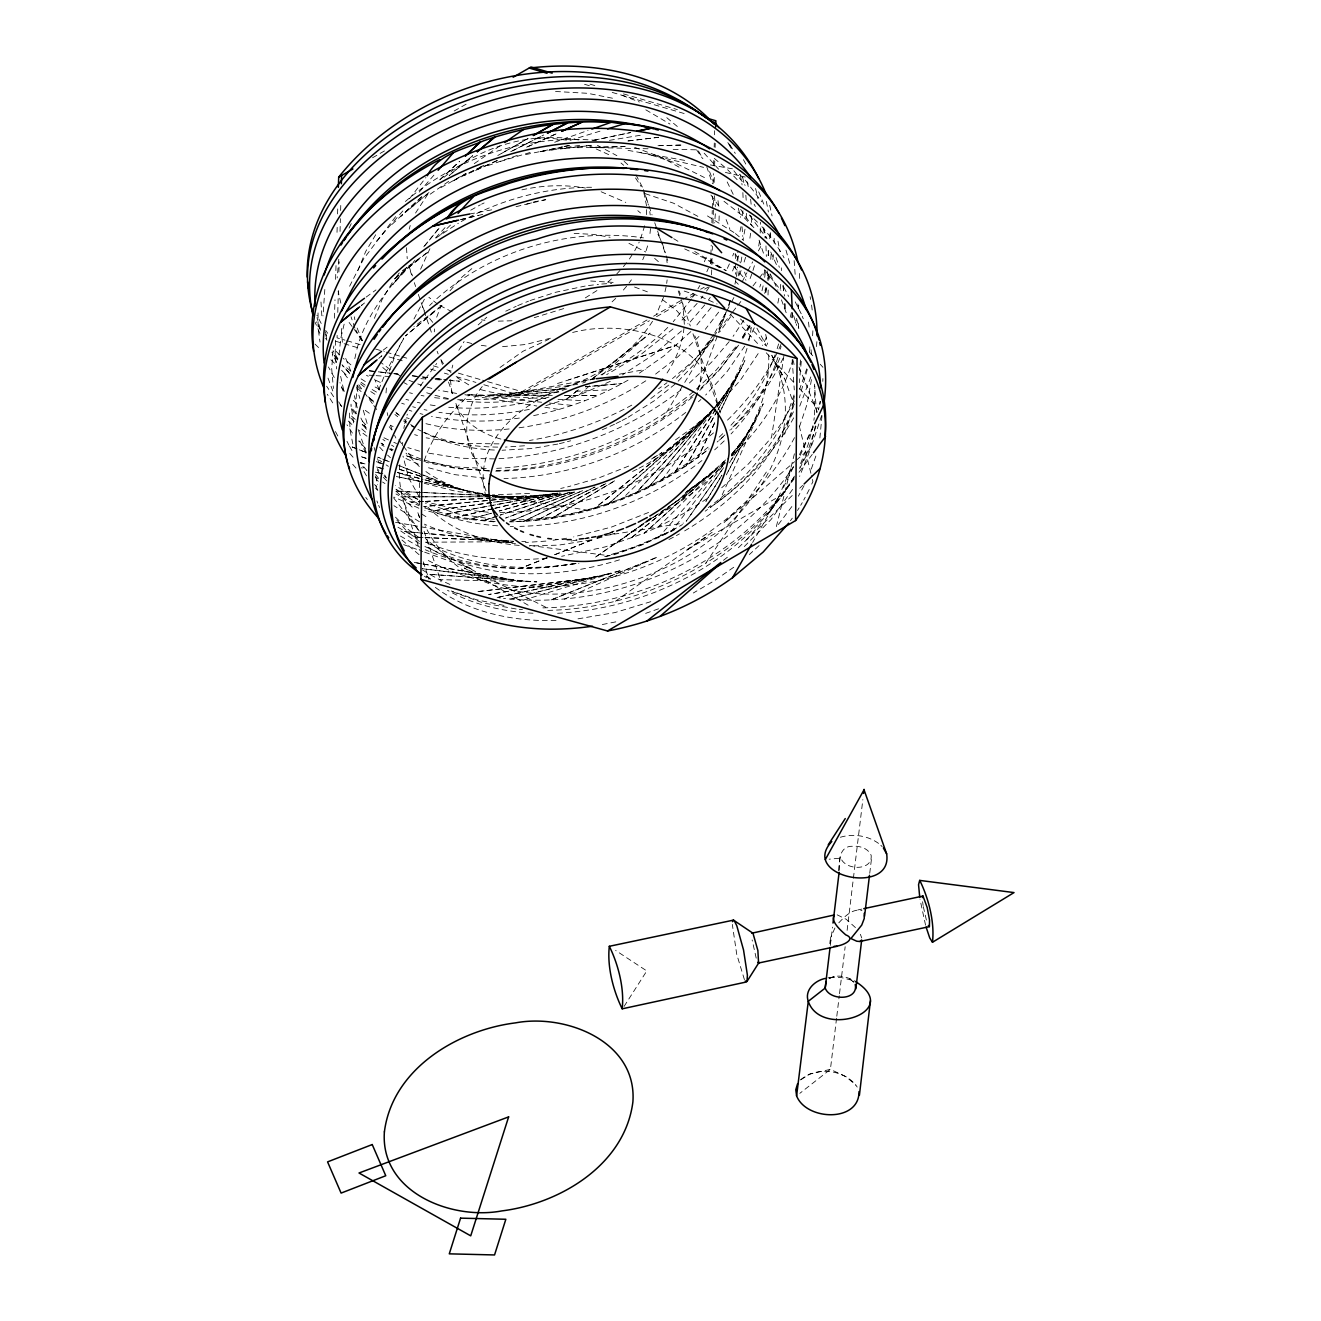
<?xml version="1.0" encoding="UTF-8"?>
<svg xmlns="http://www.w3.org/2000/svg" width="1321" height="1321" viewBox="0 0 1321 1321"><rect width="100%" height="100%" fill="white"/><g stroke="black" fill="none" stroke-linecap="round" stroke-linejoin="round"><path stroke-width="0.75" stroke-dasharray="5 3.75" d="M406.488 247.704L407.231 258.685M646.448 214.629L646.464 205.382L643.178 189.398M402.393 445.507L402.41 442.419M774.172 243.378L774.172 237.797M784.426 303.483L784.311 308.817M450.411 379.821L452.426 396.68M719.169 215.917L718.905 224.57M735.698 263.837L735.351 274.223M341.346 328.533L342.535 344.484M822.009 415.57L819.697 439.81M751.699 217.387L751.401 225.313M769.912 233.767L769.582 242.106M801.286 361.343L799.37 382.644M349.371 413.027L350.098 430.382L353.467 447.109M337.136 335.319L337.07 337.862L344.93 340.141M337.78 312.4L338.391 290.603M338.903 272.109L339.2 261.74M340.042 231.423L340.389 218.675M340.62 210.452L340.851 202.245M711.573 274.9L711.804 266.677M711.87 264.629L712.052 257.678M712.267 250.23L712.382 246.135M713.01 223.53L713.472 207.083M713.522 205.036L713.753 196.812M714.149 182.43L714.38 174.174M714.611 165.984L714.843 157.777M715.123 147.49L715.239 143.378M816.494 412.614L814.463 384.163M334.428 318.196L334.989 299.801M335.6 279.358L336.029 265.042M337.02 232.347L337.268 224.157M337.565 213.936L337.763 207.81M710.648 263.589L711.21 245.194M711.887 222.704L712.25 210.435M712.316 208.404L712.696 196.135M713.059 183.867L713.373 173.645M713.621 165.472L713.802 159.329M714.166 147.06L714.298 142.982M714.545 134.808L714.661 130.713M768.013 294.996L768.31 286.822M715.338 213.771L714.694 222.952M798.578 323.117L798.297 328.665M339.035 354.953L340.818 338.011L344.352 323.298M684.328 324.306L682.99 303.913M746.448 213.375L745.952 221.268M809.839 346.878L809.542 352.492M737.861 261.409L737.845 252.063M812.877 330.762L812.547 336.574M834.922 928.003L830.546 937.778L831.289 944.482M822.785 381.389L822.917 378.566M318.031 312.895L318.064 327.691L320.012 342.073M760.202 233.008L760.45 222.258M386.029 392.948L386.508 386.723M771.084 254.375L770.721 259.89M434.312 331.835L434.493 328.929M816.89 341.627L816.428 347.473M800.543 359.923L799.453 370.656M742.914 210.815L742.171 218.741M335.534 340.29L335.154 354.771L336.64 368.906M650.51 228.533L649.783 235.468M768.442 274.306L767.93 279.623M819.895 404.243L820.143 401.501M399.834 464.645C396.399 494.566 411.855 522.208 419.467 550.197M780.761 284.362L780.15 289.893M419.434 482.594L419.484 504.061M811.457 379.589L806.982 404.54L799.469 426.716M814.578 414.976L814.826 386.079M773.495 254.606L772.405 263.11M829.803 943.673L830.232 940.007M838.554 870.737L840.503 854.456M830.315 945.423L832.511 927.144M839.347 870.291C838.785 860.929 839.347 845.985 852.392 846.249C859.476 845.671 868.178 848.198 871.15 855.281C872.884 871.067 845.44 870.622 840.817 858.105L829.192 859.195M836.556 1018.243L830.414 1069.35L799.816 1093.342M836.804 1016.212L839.264 995.77M839.512 993.722L845.159 946.711M847.124 930.364L862.861 799.552M869.746 873.264L871.464 858.931M736.441 276.535L737.597 267.057M666.692 283.371L667.122 279.887M684.03 327.773C682.197 345.161 675.031 361.657 665.074 375.891M759.459 241.132L758.237 249.306M765.354 272.407L764.611 277.79M750.642 233.256L749.42 241.231M768.789 250.478L767.98 256.076M792.336 312.813L791.51 318.477M798.363 308.239L798.759 305.3M794.35 396.118L791.13 414.249L784.624 434.361M333.041 351.039L331.703 368.79L333.42 388.44M813.885 420.309L814.264 417.634M751.368 327.377L748.842 341.396M815.371 425.874L810.136 449.916L799.618 476.435M721.695 487.763L748.66 463.737L771.53 437.466L784.179 354.011M741.064 261.971L741.973 256.026M338.803 259.213L337.185 277.938M744.994 229.194L742.996 239.828M324.817 289.464L323.018 315.901M357.743 385.055L355.943 399.619L355.993 413.952M333.437 348.496L333.899 345.937M766.791 287.648L765.767 293.014M768.905 273.744L767.815 279.325M740.982 226.684L739.331 234.676M778.845 298.232L777.706 303.813M734.955 284.147L736.061 278.434M807.313 369.434L799.354 397.77M819.73 404.226L820.291 401.369M403.83 428.4L404.457 425.246M812.976 425.643L808.188 444.384L799.783 465.653M794.4 453.797L775.79 528.862M666.114 286.855L664.513 293.823M354.804 358.685L356.488 351.089M763.125 285.864L761.87 291.247M738.158 275.907L740.454 265.95M795.523 322.985L796.2 320.029M791.428 312.4L789.991 318.245M770.209 274.487L768.789 280.184M818.409 409.956L819.103 407.083M404.771 423.678L407.314 414.216M821.579 415.653L812.151 444.153L799.321 469.252M698.297 389.695C703.185 371.994 702.425 352.542 694.747 335.732M780.364 349.124L781.058 346.432M452.03 368.064L452.789 365.108M815.965 426.303L808.749 448.331L799.832 467.353M409.229 229.194L410.204 225.495M644.698 225.775L640.619 238.523M765.024 270.161L763.472 275.792M764.975 290.471L765.767 287.681M792.914 359.461C782.61 396.217 760.318 428.698 733.089 455.051M647.62 245.888L645.457 252.823M389.464 371.019L396.317 352.113L403.747 338.093M778.614 343.906L776.963 349.305M806.735 368.823L799.585 389.315M810.83 376.931L799.667 406.29M754.44 265.703L752.755 271.152M745.622 257.265L743.954 262.598M815.85 456.075L810.153 472.291M356.918 349.206C364.91 317.783 385.55 291.809 406.455 267.882M420.59 269.236L429.919 248.711M436.69 317.172L441.197 305.333M728.845 305.762L730.48 300.494M747.025 348.43C741.031 368.889 730.496 387.846 717.402 404.606M794.004 394.962C780.315 438.886 749.717 475.824 713.654 503.582M794.185 404.094C776.154 459.725 732.098 503.417 682.396 532.214M663.489 297.308L656.339 314.53M766.263 288.721L764.331 294.401M778.003 357.182C768.657 386.013 751.699 411.937 731.041 433.932M357.908 270.442L365.653 251.568L375.758 234.626M374.371 318.361L382.116 299.487L393.262 281.01M424.305 460.55C432.859 434.807 449.8 412.565 469.748 394.5M738.522 255.779L736.623 261.096M728.68 305.068L731.322 297.473M790.652 468.839L778.763 496.663L752.623 542.469M710.434 263.077L712.3 257.826M751.847 273.893L748.809 282.05M378.681 389.827L385.468 373.05L403.566 338.704M759.757 287.037L760.764 284.23M697.405 390.223L727.26 308.949M813.158 427.145L800.212 455.398M775.113 354.722C765.387 381.653 749.172 405.91 729.621 426.7M732.709 255.944L733.7 253.302M741.098 270.59L738.934 275.891M642.733 259.725L644.169 256.291M704.341 261.806L706.636 256.291M734.542 266.38L732.263 271.647M349.603 286.244L363.688 258.784L397.307 214.415M779.803 358.222C768.244 385.27 750.625 409.444 729.836 430.134M811.738 484.13L812.91 481.455L811.441 475.51M780.959 344.451L778.366 350.23M706.834 271.763L708.37 268.295M724.899 316.231L717.402 331.736M726.319 474.883L763.224 403.797L719.598 500.659L705.216 511.161M729.423 263.886L726.979 269.137M766.477 337.202L762.531 345.442M754.291 327.773L747.703 340.917M783.072 358.222C770.523 385.022 752.276 408.899 731.091 429.457M793.409 411.805C776.765 447.026 750.245 476.931 719.598 500.659M714.644 422.951L697.851 457.611C643.657 497.505 577.029 520.887 509.625 521.878L582.842 490.553L509.625 521.878M719.962 412.02L744.879 360.6L720.028 411.855M714.711 422.836L697.851 457.611L709.08 448.859M349.058 228.087L351.584 222.935M783.403 487.482L794.119 465.586M799.469 454.655L813.736 425.461M809.261 489.48L803.746 500.048M777.012 353.087C764.562 378.466 747.075 401.155 726.814 420.772M714.727 333.074L724.701 314.514M794.301 400.907L783.089 420.854L771.53 437.466M794.499 437.664C728.102 561.887 552.607 628.416 425.643 559.097M748.875 326.072L741.725 339.183M804.06 485.666L798.346 496.184M415.537 213.061L428.318 193.493M634.724 250.775L639.215 242.123M720.044 323.86L725.807 312.912M726.765 311.096L730.596 303.797M731.553 301.964L734.443 296.498M742.105 281.918L746.91 272.786M747.868 270.97L752.673 261.855M758.419 250.907L762.267 243.609M413.985 318.972L424.388 299.24M728.284 471.135L758.964 413.258M750.097 326.37L742.154 339.844M458.8 350.28L464.084 341.545M794.433 476.121C746.348 559.873 650.114 609.146 555.233 613.406M793.706 417.832C773.66 453.846 744.02 483.882 710.368 507.38M717.22 410.881L686.111 465.9L717.072 411.194M718.228 409.114L740.305 370.078L718.079 409.427M697.95 288.903L699.899 285.501M758.155 353.599L740.503 380.068L716.065 407.314M778.763 496.663L767.633 514.579L794.169 478.78M749.882 325.263L741.312 338.936M800.708 505.283L802.26 502.674M744.73 346.119L727.26 371.383L705.678 395.012M792.567 489.447L771.117 519.45L743.921 546.944M496.151 470.639C555.381 469.137 613.803 449.966 663.324 417.601L683.667 384.147M684.74 382.38L711.524 338.358M743.723 320.276L733.105 336.36M721.927 475.131L705.876 501.369L721.827 475.362M729.423 462.878L754.06 422.637L731.421 459.708M714.479 336.838L696.993 361.459L677.392 381.984M766.345 472.059L705.926 563.06C657.726 592.601 601.666 609.889 545.012 610.418M793.657 478.004C771.976 513.027 740.8 541.494 705.926 563.06M420.21 386.013L436.69 363.473M652.541 321.267C616.841 376.98 542.188 408.701 478.004 388.787M797.471 510.484L799.122 507.891M624.09 1006.404L646.795 970.935L615.636 950.46M793.64 466.445C731.735 559.576 613.935 610.748 503.532 598.413M629.407 258.982L632.594 254.061M715.899 409.031L673.908 473.711L735.054 379.408L717.006 407.33M713.736 334.576L695.044 359.593L674.701 379.936M692.633 297.275L694.829 293.939M730.612 316.726L719.615 332.099M736.87 346.928L719.962 369.418L699.783 390.471M794.169 477.442C738.092 559.394 638.423 606.851 540.107 607.908M791.857 506.554L776.765 526.65M709.113 287.334L706.52 291.099M738.654 345.144L720.639 368.278L699.255 389.877M723.594 467.7L686.21 521.25L723.809 467.271M731.768 455.976L748.479 431.868L732.032 455.481M482.248 386.525C462.416 410.369 459.642 450.164 485.501 470.887M691.527 298.942L673.231 321.713M718.657 312.136L705.298 329.342M708.485 299.933L710.285 297.423M790.47 520.705L792.286 518.162M629.077 283.041L631.405 279.821M715.553 406.356L729.159 388.605L661.293 481.009M798.99 472.274L812.266 454.391M711.127 307.562L695.242 326.898M735.648 346.977L716.114 370.21L695.985 389.48M702.921 296.053L701.038 298.513M449.966 290.851L461.97 277.129L473.661 267.007M731.784 454.061L742.27 440.917L732.115 453.879M409.477 198.744L425.907 177.559M623.429 266.677L627.013 262.053M704.787 304.887L688.324 324.091M729.175 341.627L711.788 361.954L689.133 383.255M702.211 350.973L712.349 337.978M713.621 336.343L731.388 313.605M732.66 311.987L736.458 307.099M737.729 305.481L741.543 300.61M752.97 285.98L758.039 279.491M759.311 277.856L764.38 271.366M396.564 276.502L398.892 273.53M613.885 554.837L641.329 545.21L671.151 531.57L725.378 462.598M731.339 455.728C754.555 427.542 770.572 391.61 768.624 354.54M626.616 286.211L621.382 292.42M407.066 267.156L392.915 284.362L415.124 260.187M423.793 246.812L439.233 228.038M697.141 303.384L680.051 322.192M424.668 245.723L438.985 228.318M714.826 407.083L648.33 487.779L714.248 407.925L635.021 494.004L714.265 407.776M716.131 405.497L722.653 397.588M761.144 523.248L746.497 539.843M838.802 922.818C844.68 916.559 852.656 908.204 861.969 910.466M713.538 339.58L693.112 361.013L672.472 378.582M711.491 411.756C691.263 435.253 666.048 454.209 638.571 468.443M376.584 241.116L404.325 209.23M419.203 192.106L435.583 173.233M658.073 537.977L728.086 458.37M731.405 454.407L735.467 449.767M616.659 274.074L620.721 269.633M724.932 463.209C705.232 485.088 681.19 502.872 655.084 516.395M435.732 237.747L446.894 225.577M440.636 234.676L451.402 224.19M698.958 336.459L677.937 356.769L654.225 375.164M690.866 331.571L664.265 355.663L636.788 374.949M740.222 506.901L723.875 522.786L794.631 461.69M699.635 423.116L607.66 504.655L707.858 414.877L621.448 499.619M682.28 496.333L716.923 468.096L644.384 533.106L658.221 526.93L726.203 459.444L644.384 533.106L605.2 546.894L561.623 556.306M429.573 305.58L432.396 302.79M667.782 327.41C648.396 346.812 625.609 362.697 601.038 374.817M722.785 433.701L718.013 438.275M724.238 440.884L714.661 449.867M615.718 298.397L609.642 304.127M738.389 547.72L792.418 495.309M799.717 488.225L802.64 485.401M681.487 330.977L653.779 354.507L622.439 374.867M759.096 545.59L749.37 554.539M478.152 324.916L486.789 317.205M800.476 1079.934C816.395 1065.948 845.308 1069.465 857.197 1087.067M724.866 434.956L717.138 442.023M421.845 196.631L400.824 216.264L428.945 192.552M439.876 179.805L459.394 161.575M611.491 278.913L605.992 283.685M713.621 409.659L692.633 427.641L672.571 441.957M392.139 224.289L422.076 196.367M440.025 179.623L459.477 161.476M673.016 328.929L641.841 353.747L606.653 374.619M698.462 401.716L700.906 399.503M800.988 1079.686L809.723 1074.056L830.414 1069.35L845.902 1076.665L855.892 1085.053M723.181 436.855L717.699 441.66M405.382 201.519C457.231 156.489 528.053 134.593 596.299 140.356M436.805 298.678C492.386 249.686 570.292 227.129 643.509 237.879M675.031 384.163L654.704 400.494L627.97 417.337M545.903 405.613L578.714 395.276L589.579 385.815M601.996 374.999L650.114 333.123L591.181 379.705M722.983 464.365L706.785 477.575L686.408 491.742M796.167 460.369L805.397 452.393M692.386 397.109C638.142 443.559 567.254 470.623 495.771 471.184M694.103 394.418L663.324 417.601M410.071 208.569L428.846 192.701M449.19 175.511L472.654 155.696L449.256 175.412M713.522 432.859C654.077 483.139 576.683 512.185 498.76 512.465M378.714 358.42L381.868 355.778L378.714 358.486M433.767 312.169L405.448 335.947L443.162 304.491L413.968 326.716M499.999 367.486L523.099 351.221L548.875 339.299M693.294 391.776C638.423 437.73 568.162 465.141 496.646 468.328M708.089 447.159C652.409 493.938 579.787 520.821 506.934 519.929M675.972 501.468L630.299 538.671L707.131 476.402L687.25 491.065M418.625 259.411L393.163 279.903L428.351 251.717L398.876 273.216M668.789 385.055L648.132 400.527M444.038 177.295C480.629 146.317 531.174 131.258 578.598 139.927M723.462 560.335L729.819 555.282M578.433 389.778L565.702 399.85L578.548 389.728M591.395 379.606L641.164 340.356M685.764 412.416C634.262 452.921 569.599 476.881 503.995 478.549M701.93 460.55C650.295 501.006 585.517 524.883 519.863 526.369M680.959 389.91C628.779 430.481 564.133 455.068 498.083 458.75M706.273 450.94C650.758 493.707 581.801 519.153 511.706 521.762M615.487 601.22L714.991 530.249M383.123 350.181L387.994 346.482M733.733 567.254L714.149 580.86L693.31 592.997M708.238 507.627L710.962 505.613M435.831 238.094L458.42 223.183M650.807 517.948L616.015 543.608L650.659 518.195M685.285 492.783L696.828 484.295M366.132 297.109L375.957 289.943M664.232 384.741L667.006 382.71M658.585 388.704L661.425 386.739M430.184 194.187L448.843 181.258M474.289 163.622L501.419 144.815M705.662 537.366L685.863 550.428L783.32 494.071M706.9 498.744L684.856 512.845L658.221 526.93M596.943 290.554L583.502 299.041M645.804 380.811C607.594 405.398 564.001 421.68 518.955 427.806M651.55 459.014L661.986 452.624L651.451 458.882M470.722 210.188L480.365 204.805M829.142 978.63C838.042 973.197 848.957 977.54 857.065 982.312M679.506 526.253L682.495 524.52M372.522 157.777L386.772 149.62M454.16 111.014L466.924 103.748M647.026 319.979L521.944 391.66L482.611 380.2M653.614 316.198L680.976 300.528M682.759 299.504L693.591 293.295M700.625 289.266L704.209 287.218M457.644 399.751L486.557 399.338L519.401 395.161L649.42 320.739M656.537 316.66L681.471 302.393M690.388 297.291L695.721 294.236M704.638 289.134L708.188 287.103M466.247 173.431L452.112 181.423L477.756 168.411M501.584 153.434L528.086 138.441L497.769 155.531M628.02 380.167C598.43 397.142 566.049 409.262 532.561 415.801M440.933 187.599L465.801 173.563M676.402 535.583L679.407 533.915M461.211 221.548C500.874 199.289 546.3 187.219 591.791 187.268M676.484 527.938L664.232 534.411M631.785 405.134C599.932 422.505 565.19 434.592 529.407 440.487M604.44 484.295L537.383 520.259L606.322 483.403M671.151 531.57L674.354 529.886M673.38 537.218L667.254 540.388M622.059 420.491L626.517 418.163M675.031 528.862L642.105 544.45L606.075 556.702M481.884 166.429L463.671 175.693L498.859 159.758M512.862 150.693L543.839 134.94M479.589 167.486L485.088 164.696M510.732 151.7L543.707 134.973M610.302 381.356L578.714 395.276M616.048 423.513L620.573 421.283M632.561 471.465L637.085 469.236M649.073 519.417L653.598 517.172M481.604 204.161L484.13 202.939M505.728 311.211L516.197 306.29M664.892 533.998L633.453 547.439L604.638 556.669M594.978 377.723L587.3 381.142M609.972 426.386L614.546 424.256M648.578 512.449L611.656 527.013L573.611 536.937M475.56 170.442L490.537 163.639M492.403 162.797L498.017 160.254M527.938 146.664L555.992 133.916M526.633 147.176L556.257 133.768M564.265 599.189L657.561 556.967L550.395 600.196L645.771 561.953M628.68 466.082L598.562 478.02L567.617 486.888M602.277 429.771L608.436 427.079M517.7 305.613L528.499 301.171M582.644 383.073L585.764 381.819M563.753 308.569L534.262 317.651M547.043 557.759L520.259 568.443L500.345 567.403L481.174 564.86L459.873 560.104L442.766 554.49L424.338 546.267M554.704 554.704L594.912 538.687M596.811 537.928L602.558 535.632M610.219 532.578L614.05 531.059M547.092 557.792L520.259 568.443L547.571 567.535L578.945 563.357M554.754 554.754L595.011 538.786M596.927 538.027L606.521 534.229M608.436 533.469L614.182 531.191M658.585 608.799L642.27 614.579M574.486 492.089L505.596 518.08L574.486 492.205M829.654 978.316L834.178 976.599L828.036 977.854M530.051 300.561L555.58 292.288L585.17 286.063M650.84 601.666L614.959 612.581L575.477 619.268M487.779 165.686L517.733 155.267M554.704 142.222L588.01 130.449M570.111 492.122L500.18 515.091L570.127 492.254M550.411 338.226L525.808 344.484L501.6 346.746M557.479 383.536L676.88 345.045L568.74 379.771M566.907 388.902C532.644 400.313 495.854 405.217 459.906 400.494M610.071 534.807L614.843 533.271M619.45 559.84C556.669 579.292 483.288 581.587 425.742 545.854M500.213 161.459L532.594 151.733M570.078 140.307L601.864 130.597M523.199 600.18L621.63 570.325L510.005 599.173L609.41 573.694L497.142 597.505L500.312 597.984M609.724 533.222L612.498 532.413M840.371 837.25C853.449 833.336 868.558 835.632 879.406 844.069M560.038 493.922L499.14 511.029L562.036 493.509M548.925 397.076C516.032 406.257 481.521 410.237 447.456 407.165M567.436 441.643L570.655 440.785M597.241 538.407L603.664 536.689M559.394 443.658L564.232 442.502M602.805 535.071L597.241 536.326M460.831 219.534L482.776 214.382M526.683 204.045L534.658 202.163M460.616 219.633L478.433 215.455M516.049 206.654L545.738 199.719M493.212 508.651L457.049 517.122L424.503 507.842M495.226 508.189L557.528 493.592M492.667 508.833L457.049 517.122L496.036 521.696M494.648 508.37L557.99 493.625M584.906 538.456L588.836 537.581M615.801 621.861L599.14 625.163M560.698 488.44L564.166 487.68M857.841 909.938L861.771 909.096M557.792 444.054L532.049 448.529L502.063 450.23M574.288 492.006C547.67 498 519.995 499.999 492.882 496.399M590.801 539.959L558.651 545.127L529.407 546.002M562.647 146.928L538.588 151.998L579.688 145.327M564.645 146.499L570.655 145.227M592.7 140.571L630.778 132.513M525.675 154.59L562.003 146.961M564.034 146.532L570.078 145.26M594.301 140.158L630.629 132.529M572.637 332.463C628.895 317.915 709.427 340.191 717.831 406.274M497.142 597.505L597.142 576.501L488.654 594.516L584.889 578.73L476.666 591.742L572.687 580.381M521.911 189.844C542.716 185.27 564.414 184.346 585.434 188.028M529.292 409.394C499.602 415.207 468.922 416.742 438.935 412.317M469.615 214.019L493.658 209.478M533.701 201.898L545.722 199.636M553.697 493.823L444.797 514.298L560.021 492.799M594.83 378.962C541.148 387.895 466.478 434.18 486.475 498.1M523.281 391.726L595.044 378.582M619.318 374.19L645.325 369.451M573.165 540.669L577.079 539.959L571.2 541.016M575.477 563.307C525.576 572.224 472.274 570.391 425.362 549.784M566.659 538.225L552.789 540.306M609.41 140.356L641.791 135.039M576.105 563.357C525.56 571.811 470.623 568.261 425.626 541.858M585.236 538.77L589.249 538.126M597.257 536.854L603.268 535.897M605.282 535.566L683.452 523.083M554.11 493.707L493.641 502.31M491.478 502.541L433.007 510.847L491.627 502.591M493.493 502.244L558.007 493.08M519.384 418.047C490.273 422.324 460.352 422.307 431.472 416.313M577.574 384.361L511.888 393.361L566.973 388.44M584.79 538.44L587.548 538.06M588.472 285.551L598.43 284.378M551.567 149.983L591.99 145.194M628.367 140.885L658.684 137.285M564.562 148.563L591.098 145.376M627.855 140.984L658.469 137.318M829.505 977.606L840.602 977.391L853.531 980.628M529.589 493.377L492.304 494.929M545.887 541.098L525.378 542.502M524.536 445.771L505.316 447.092M509.113 428.962C481.24 431.719 452.822 430.448 425.61 423.595M547.125 558.073C506.191 562.102 463.77 558.321 425.643 542.204L513.638 541.693M500.56 394.484L565.371 388.622M585.616 386.789L622.075 383.503L585.335 386.789M512.036 320.755L498.149 321.152M601.732 284.032L611.656 283.371M499.008 443.873L459.774 443.344L426.138 437.829M423.331 501.485L410.996 502.096L396.003 493.988M425.395 501.386L548.215 494.632L423.777 506.57L536.475 495.92L492.32 498.199M423.182 501.518L410.996 502.096L418.988 505.662M425.23 501.419L490.289 498.298M558.833 392.023L489.348 395.062L550.56 395.326M575.494 391.264L609.922 389.778M494.632 458.915L460.748 458.238L425.643 452.69M535.368 138.276L552.327 138.441L568.79 140.406M625.229 146.565L590.404 147.49L649.338 148.794M658.007 145.706L682.594 145.046L659.856 145.607M577.525 147.721L624.866 146.515M556.042 620.507C513.39 621.63 468.592 612.729 434.048 586.408M574.156 233.388L593.872 234.428L610.071 237.301M590.702 280.993L613.241 282.413M497.769 447.109C470.326 446.927 442.469 441.858 417.865 429.375M423.215 496.795L400.857 496.828L490.884 496.795M425.246 496.795L490.289 496.696M492.32 496.679L524.85 496.63L492.931 496.795M555.514 91.479L587.713 93.312L616.147 98.943M478.301 395.078L552.277 395.359M564.612 395.408L597.488 395.54L564.843 395.392M486.211 468.526L455.745 466.907L423.859 461.161M567.155 539.678L555.365 539.298M489.397 470.722L456.637 468.575L426.023 462.367M510.236 526.369L513.423 526.402M673.165 149.339L696.068 149.818M511.904 542.617C481.967 542.089 451.782 536.673 424.437 524.156M423.694 564.084L514.034 579.936L422.274 568.691L525.296 581.223L429.523 574.305L439.431 579.638L536.838 581.867L429.523 574.305L422.505 569.962M489.348 471.102L455.233 467.915L423.843 460.071M493.922 521.828L456.356 518.113L424.817 510.286M491.016 495.722L395.392 491.197L513.39 496.779L493.047 495.821M425.098 537.581L509.46 540.966M521.795 541.461L525.907 541.627M425.114 537.597L513.671 541.346L424.817 533.337L501.683 540.471M489.001 494.83L456.851 491.528L424.272 483.321M488.258 512.234L454.507 508.701L426.221 501.947M545.887 398.678L467.469 394.55L541.627 402.261M558.04 399.338L584.79 400.742M494.368 450.048C469.962 448.925 445.441 443.674 423.645 432.347M533.024 613.241C503.384 611.689 473.579 604.886 447.522 590.305M484.89 478.235L454.424 474.602L426.303 467.188M374.091 375.511L365.95 374.966L368.245 376.287M376.122 375.659L390.372 376.601M420.92 378.648L427.03 379.061M435.17 379.589L441.28 380.002M449.421 380.547L459.592 381.224L449.355 380.035M494.203 519.351L457.859 513.919L425.279 503.037M497.621 525.808C472.406 524.041 447.225 518.377 424.404 507.33M448.248 399.19L432.958 397.489M492.948 495.573L502.129 496.382M519.269 545.408C484.857 542.584 449.355 530.646 425.494 504.639M519.302 609.311L522.456 609.592M549.371 403.054L571.894 405.382M395.491 522.307L514.067 543.212M516.164 608.998L483.189 602.954L451.055 591.181M369.418 370.805L375.56 371.515M391.957 373.414L377.608 371.746L391.792 373.447M394.005 373.645L398.116 374.124M412.466 375.775L420.656 376.733M422.703 376.964L432.958 378.153M435.005 378.384L447.307 379.804M369.352 370.821L375.478 371.531M393.84 373.694L397.918 374.173M412.202 375.858L420.359 376.815M422.406 377.046L428.516 377.773M436.673 378.731L446.878 379.936M486.211 346.019L478.863 344.996M503.251 541.99L515.504 543.575M529.787 545.441L609.394 555.778M491.098 495.408L396.614 476.6L422.637 481.95M435.154 405.696L429.11 404.738M503.995 605.414L476.435 599.751L451.237 590.982M486.491 494.814L424.619 482.363M488.539 495.127L586.441 509.989M481.405 319.814L484.939 320.359M456.604 393.443L438.589 390.174M464.876 394.731L536.871 406.009M544.83 407.248L558.866 409.444M421.68 563.737L413.655 562.333L503.086 578.103M628.053 150.379L688.291 161.03M710.368 164.927L732.445 168.807M487.069 495.524C464.777 491.792 442.783 484.014 424.47 470.524M421.069 395.425L424.008 395.986M837.184 914.842L846.233 919.284L855.892 928.003M382.809 473.727L374.834 472.076L382.743 473.727M424.091 409.609L427.013 410.22M448.38 398.579L433.717 394.979M417.337 402.344L420.243 403.004M640.124 152.559L703.581 167.354M725.361 172.424L745.226 177.064M409.576 392.766L412.416 393.493M471.779 343.543L465.009 341.677M420.095 413.605L422.902 414.332M360.204 462.631L366.082 464.199L360.204 462.631L366.875 470.441L362.565 466.808M397.456 472.538L422.935 479.308M424.9 479.837L469.979 491.825L424.751 479.837M397.373 472.538L422.786 479.308M645.259 193.692L673.578 203.219L698.528 216.727M426.997 387.086L432.76 388.671M412.664 406.736L415.471 407.512M419.583 451.155L407.826 447.621M420.805 460.352L406.059 455.712M405.943 399.355L408.75 400.147M590.008 84.148L596.481 86.047M623.446 93.89L677.359 109.577M346.911 340.719L360.666 344.731M375.577 349.058L384.279 351.584M386.244 352.162L399.999 356.175M401.98 356.736L410.253 359.147M433.354 365.867L439.348 367.618M446.845 369.797L451.138 371.052M458.387 373.166L480.646 379.639M584.559 84.296L590.487 86.03M612.201 92.404L687.25 114.432M651.88 155.3L674.271 162.533L704.456 177.559M335.732 341.264L357.446 347.638M389.051 356.918L402.872 360.963M430.53 369.087L436.442 370.821M444.351 373.133L448.298 374.289M456.191 376.617L475.94 382.413M483.849 384.725L519.401 395.161M500.907 439.084C482.148 433.998 463.902 422.571 455.382 404.523M414.645 434.659L417.469 435.501M634.641 147.374L662.349 157.711L681.999 168.824M684.195 291.066L701.22 296.779L717.072 303.962M601.138 191.76L625.791 202.41M634.526 287.02L649.222 292.519M426.7 392.766L431.934 394.467M409.163 410.303L411.855 411.178M366.049 458.271L360.171 456.339L366.066 458.288M399.305 469.236L422.786 476.964M399.371 469.285L422.885 477.046M417.37 459.758L406.274 455.728M401.683 403.235L404.391 404.16M417.783 383.916L421.465 385.187M622.075 95.31L639.397 102.014M588.192 145.343L609.014 154.755M403.615 544.615L422.77 551.484M424.685 552.178L472.604 569.368L446.399 555.976L425.379 538.44M406.554 417.684L409.18 418.641M421.168 459.13L405.745 452.773M421.482 482.347L397.902 471.894M417.32 498.942L395.161 489.265M418.873 508.238L393.922 497.059M356.852 448.826L349.223 445.788L346.994 441.33M389.282 461.756L377.823 457.198L389.431 461.822M398.81 465.553L459.939 489.216L424.735 477.608L450.312 486.095L399.008 465.653M356.868 448.843L349.223 445.788L352.955 452.277M418.443 464.249L403.582 457.429M684.691 248.893L705.546 258.767L719.582 267.767M409.015 380.266L414.266 382.463M393.84 442.353L396.564 443.476M449.933 584.443L439.431 579.638M628.945 243.345L645.738 251.997M396.317 413.539L398.826 414.629M597.422 145.327L616.874 155.647M452.145 311.839L439.067 305.118M480.943 576.121L464.265 567.98L530.018 606.306M389.414 448.925L392.106 450.164M390.57 425.379L393.113 426.551M380.283 382.413L375.362 380.068M388.473 439.959L383.272 437.449M379.556 389.282L372.307 385.567M419.929 547.257L399.784 535.699M645.82 109.825L669.995 124.075M417.469 538.473L397.406 526.897M463.341 565.388L546.894 607.825M390.653 448.546L393.163 449.834M419.335 521.696L393.955 505.712M417.865 499.52L395.524 485.616M716.048 265.422L725.84 270.491M468.773 384.89L455.481 376.535M381.604 445.012L384.163 446.349M419.599 504.903L395.92 489.216M707.445 215.934L733.964 232.513M404.176 382.743L407.165 384.394M376.452 392.073L369.566 388.044M419.384 543.591L399.157 529.886M411.277 425.808L414.464 427.69M396.052 373.364L400.725 376.122M391.561 445.16L393.823 446.515M380.96 443.08L383.321 444.5M673.677 238.672L680.695 242.948M694.73 251.502L726.335 270.739M382.562 482.033L384.989 483.552M365.339 381.571L360.897 378.731M421.68 513.968L428.433 518.245M374.933 394.285L370.607 391.462M386.095 464.86L388.374 466.346M390.025 449.404L392.188 450.824M662.515 299.669L676.798 310.732L688.092 323.909M410.649 424.503L414.811 427.261M424.388 576.237L426.633 577.739M723.974 201.271L741.444 214.877L754.572 228.335M366.231 427.492L359.527 422.703M373.183 400.775L366.974 396.317M419.005 537.664L406.868 528.417L394.616 516.313M365.174 385.187L360.947 382.198M366.99 436.227L358.107 429.688M403.499 420.92L406.488 422.984M390.042 369.5L380.349 362.103M369.335 413.275L362.961 408.651M382.859 439.431L384.972 440.917M375.494 477.261L377.806 478.896M430.25 579.11L423.991 574.519M437.565 304.045L428.879 297.341M379.49 460.236L381.653 461.805M419.038 554.655L401.501 539.629M374.437 484.625L376.716 486.293M419.384 541.494L406.009 530.282L394.748 517.733M714.281 158.388L726.88 168.939L737.993 180.531M381.752 443.427L383.751 444.962M853.383 981.751L849.667 978.844L853.894 982.345M666.775 117.685L679.82 128.583M364.431 386.987L358.618 382.264M350.907 364.844L343.196 358.354M430.448 579.011L424.685 574.272M404.127 419.599L406.67 421.614M394.929 414.464L397.671 416.709M740.47 318.955L756.058 333.453L765.718 345.607M350.511 371.036L344.764 366.082M365.57 432.182L359.626 427.03M355.283 419.351L349.239 414.1M637.795 210.683L640.536 212.978M654.622 258.355L659.972 263.044M735.434 233.569L743.574 240.422M620.986 162.995L623.71 165.29M376.287 479.556L378.301 481.29M749.634 214.96L751.781 216.826M412.119 507.115L394.847 489.942M382.76 367.486L386.393 370.64M419.318 466.528L405.993 453.169M361.128 391.594L357.446 388.308M356.967 403.747L353.186 400.313M624.073 161.294L628.135 164.976M351.881 424.437L347.968 420.805M387.614 455.118L390.422 457.726M753.895 218.741L759.971 224.636M349.206 372.539L342.255 365.521M384.064 475.791L385.864 477.508M395.805 412.152L399.239 415.438M739.38 174.174L743.327 178.12M704.176 153.186L718.607 169.204M315.009 344.071L320.788 349.768M330.894 359.758L336.673 365.471M342.453 371.184L348.216 376.898M356.885 385.451L362.664 391.165M368.443 396.878L374.223 402.575L367.7 396.102M880.859 845.324L882.164 846.629M339.596 354.953L334.51 349.636M365.587 448.364L358.618 440.933M448.909 370.491L450.973 372.572M386.772 480.877L383.42 477.36M365.686 424.768L360.732 419.384M764.43 269.765L780.909 290.339M735.896 281.736L738.307 284.279M354.078 421.63L348.959 415.95M730.315 314.2L759.327 345.375M766.246 352.806L793.871 382.512M799.403 388.44L818.739 409.229M761.92 226.667L772.57 239.398L781.487 253.071M349.784 373.81L342.04 364.662M379.589 447.092L383.387 451.237M745.242 180.135L761.788 201.783M355.96 468.063L350.659 462.003M749.701 215.455L767.055 238.804M337.697 359.064L332.875 353.5M362.515 340.521L348.645 321.862M432.76 322.357L427.344 315.653M340.091 404.754L341.825 406.686M377.294 468.691L378.912 470.507M733.816 266.462L745.969 280.217M809.426 352.013L813.472 356.587M820.225 364.233L822.933 367.288M353.07 457.231L349.603 453.202M733.898 170.772L745.143 185.402M365.587 428.252L360.98 422.72M375.395 487.911L377.046 489.827M344.5 391.297L339.844 385.534M740.668 209.362L752.045 225.924M347.423 377.773L341.644 370.227M710.946 195.029L718.921 206.159M365.785 497.472L367.403 499.536M377.245 469.979L378.731 471.861M337.516 359.956L331.852 352.195M378.648 478.4L374.916 473.545L377.641 484.757M393.575 497.802L419.665 531.752L410.237 517.436L403.714 501.848M327.724 333.288L325.66 330.399M356.208 413.754L350.808 405.91M364.249 392.453L372.588 403.863M373.777 405.497L378.533 412.02M389.249 426.7L391.627 429.952M398.777 439.744L402.344 444.632M403.532 446.267L411.871 457.677M696.547 149.818L702.392 158.239M333.635 396.746L326.65 386.178M635.517 177.955L641.065 186.443M358.784 384.824L361.871 389.183M325.577 338.275L326.948 340.224M419.616 497.489L408.585 477.822L403.021 456.125M352.41 433.073L346.977 424.801M774.849 363.06L784.542 378.648L793.888 404.127M332.743 402.888L327.278 394.252M729.819 144.649L735.285 153.401M341.363 405.976L338.671 401.799M443.476 363.77L440.537 358.949M337.945 358.883L333.156 350.858M635.979 174.9L642.667 187.648M366.511 475.89L361.574 467.419M334.279 377.509L328.434 366.974M727.838 142.552L730.447 146.961M361.558 340.57L355.795 329.969M354.243 412.994L350.775 406.885M735.467 254.061L740.454 262.896M365.95 453.219L358.552 438.522M698.429 150.957L702.921 158.669M321.218 323.463L316.875 315.224M384.725 474.949L386.492 478.086M783.832 287.235L788.654 296.449M743.442 159.659L747.141 166.595M336.607 362.317L332.331 354.061M795.242 301.865L801.22 313.804M320.541 330.217L316.28 321.812M756.916 328.169L766.791 346.185M771.712 355.2L784.542 378.648M337.813 435.98L335.385 431.439M771.943 355.745C818.029 444.17 736.771 537.928 657.974 570.936C584.658 604.341 465.636 611.194 425.048 525.758M657.941 234.197L660.979 240.191M782.792 255.432L784.063 257.81M727.194 181.951L733.832 195.624M770.325 273.959L777.92 290.24M366.445 429.375L360.897 418.03M860.367 934.294L861.754 937.993M754.142 204.194L755.331 206.489M770.737 252.047L777.128 266.115M729.076 143.939L732.395 150.792M424.421 310.864L421.052 303.219M362.301 340.801L356.736 326.964M379.424 390.091L374.619 379.144M394.566 435.352L395.887 438.027M744.417 979.637L736.738 954.34L732.329 924.436M319.88 333.338L315.191 322.456M366.115 452.013L358.387 430.151M350.808 371.135L345.623 358.156M758.733 191.809L763.802 204.111M408.75 265.769L412.532 275.907M332.809 390.966L326.815 374.933M377.839 490.586L375.114 484.147M378.665 505.382L379.606 507.578M709.559 171.647L713.257 181.01M726.104 219.55L729.803 228.929M343.229 391.313L339.976 382.545M799.007 367.023L817.649 412.829M802.26 316.247L803.251 318.724M759.063 240.158L764.132 255.151M706.735 166.677L712.333 183.47M437.152 351.287L438.143 353.896M376.931 500.923L377.773 503.169M354.92 328.169L351.039 316.825M776.038 257.529L779.34 267.337M645.391 195.491L648.446 205.019M662.283 243.262L665.355 252.823M679.176 291.049L680.348 294.203M392.122 429.886L389.662 422.836M744.598 272.109L747.356 280.035M781.438 299.834L786.358 313.242M793.607 315.653L796.728 325.412M419.533 517.419L417.568 511.805L419.533 517.634M377.558 458.684L379.292 463.721M643.344 189.597L652.062 214.927M654.737 222.721L668.822 263.639M678.218 290.901L690.289 325.973M692.98 333.767L720.473 413.638M410.27 270.987L411.624 274.884M414.299 282.677L415.636 286.574M418.328 294.368L432.413 335.27M441.131 360.6L442.469 364.497M448.513 382.033L452.542 393.724M455.894 403.45L487.416 495.028M785.995 250.131L790.42 265.835M424.091 531.257L441.065 581.834M320.26 328.979L317.007 317.651M326.634 336.029L325.214 331.637M423.248 561.805L428.912 579.209M756.206 958.171L752.128 939.925M357.248 407.892L354.325 395.639M343.658 389.745L340.075 373.86M340.835 303.12L338.143 291.165M926.384 920.06L923.28 906.487M356.422 386.739L359.857 398.496M363.275 410.253L367.832 425.94M374.107 447.489L375.825 453.384M763.786 227.939L766.263 237.912M755.579 188.49L757.99 198.662M326.733 338.87L325.577 334.378M747.059 181.671L748.891 189.134M925.559 925.162L920.043 899.469M769.697 205.283L772.058 215.901M796.596 318.295L798.825 328.417M799.255 425.94L810.962 473.512M738.29 208.124L740.536 217.354M742.716 177.608L744.35 185.072M766.362 201.419L768.393 212.021M777.986 241.165L779.968 251.684M353.582 422.902L350.99 404.176M765.701 334.428L767.617 344.368M763.307 227.955L765.14 238.143M740.305 174.851L742.088 184.907M387.218 412.664L387.813 415.603M354.292 316.792L354.887 319.732M810.103 296.697L810.648 299.454M782.858 285.848L784.492 296.069M793.376 360.699L794.053 364.53M923.115 905.463L922.603 901.715M808.502 322.076L809.443 330.25M811.573 305.035L812.266 310.683M666.676 259.411L667.122 262.763M649.767 211.591L650.213 214.927M783.138 285.121L784.014 292.932M767.171 270.755L768.062 280.762M717.997 200.627L718.607 205.68M750.625 199.256L751.401 206.951M714.496 195.739L715.338 206.505M321.845 315.736L320.953 301.634M794.136 260.633L795.176 274.751M811.044 349.702L811.606 355.052M770.374 232.661L771.035 240.736M797.884 303.962L798.346 309.395M745.837 195.211L746.398 202.939M768.195 250.693L768.739 258.487M799.42 273.447L799.915 282.034M742.039 226.799L742.765 236.426M735.153 253.599L735.533 258.701M792.171 359.692L794.301 389.91M765.965 245.921L766.345 256.423M742.864 192.585L743.211 200.346M785.186 303.847L785.417 311.723M792.352 312.846L792.716 321.036M781.322 267.849L781.372 270.59M690.9 431.026L593.723 509.064L690.9 431.026M364.513 302.971L361.327 305.531L364.563 302.971M693.343 489.794L594.5 557.759L693.343 489.794M614.612 480.827L551.435 518.443L614.661 480.91M594.945 487.02L523.413 521.415L594.929 487.152M498.232 515.735L482.693 520.837L498.232 515.751M491.296 513.242L469.682 519.318L491.296 513.275M423.05 537.482L414.811 537.152L423.05 537.515M422.803 533.156L404.622 531.504L422.819 533.189M383.734 468.889L375.891 466.808L383.684 468.889M383.651 464.067L375.825 461.491L383.701 464.1M366.379 452.624L358.751 449.586L366.445 452.657"/><path stroke-width="1.5" d="M420.887 579.358L422.34 417.32L610.434 306.901L797.075 358.519L795.622 520.557L607.528 630.976L420.887 579.358C463.522 625.89 532.908 634.873 592.502 626.204M817.105 335.798C817.121 188.54 632.181 149.554 518.823 188.011C411.112 214.679 269.765 336.31 345.821 455.679M341.363 183.751L341.594 175.528M715.701 126.948L715.883 120.789L706.041 117.916M338.374 187.367L338.688 177.146C421.927 72.572 594.764 32.926 705.018 117.14M795.622 520.557C829.786 472.588 838.604 402.525 801.038 353.83C754.423 292.453 669.334 277.162 596.861 287.45C517.386 299.058 437.961 339.48 394.352 408.883C358.321 460.649 366.875 539.777 422.175 574.701M922.388 897.636L922.983 896.034L927.193 907.56L929.538 920.077L929.406 926.632L859.806 941.493L856.784 941.229L850.922 938.537L861.738 925.08L864.248 918.491L864.248 913.306M825.014 435.418C837.729 298.975 668.575 252.014 562.746 284.246C458.965 305.894 319.699 416.577 385.914 533.667M859.41 1095.274L870.44 1000.74M830.067 947.454L825.196 988.058C829.737 1000.971 858.633 1000.757 855.232 984.492M833.006 923.082L839.116 872.322M863.587 793.426L864.083 789.331M855.843 988.884L861.606 940.668M864.561 916.262L869.499 875.311M858.997 1091.608C859.393 1122.718 806.223 1120.72 796.596 1095.869L808.287 1001.318C804.192 990.139 815.156 980.364 825.328 978.432M371.3 450.758L371.614 448.265M374.025 440.372L374.338 437.961M823.809 404.243C846.53 249.372 652.838 198.86 536.376 239.349C424.008 263.672 275.627 404.688 378.5 518.195M371.977 445.771C391.132 350.924 486.755 292.965 575.642 275.032C660.302 257.314 770.093 276.981 810.912 362.235M374.718 435.534C413.242 269.979 689.034 198.183 795.143 336.987M352.856 377.41C370.871 294.748 449.85 240.934 526.666 218.147C606.025 195.062 703.697 200.214 764.809 261.872M732.511 921.695L733.271 920.143L734.195 920.621L736.771 925.658L743.541 949.997L747.405 975.179L746.992 981.52L745.242 981.041M751.765 933.22L833.601 915.123M324.124 275.049C369.005 127.889 585.599 65.026 709.625 148.86M697.273 393.196C669.648 471.003 563.324 518.195 490.273 474.701M341.858 310.765C398.315 173.2 594.153 116.364 719.995 190.653M861.672 939.958L859.971 941.444M797.537 1083.88L795.787 1089.742L796.596 1095.869M814.628 423.645L823.561 405.398M825.328 859.558L864.033 789.776L886.639 853.828C893.26 896.332 798.99 876.55 831.784 841.51M607.528 630.976C652.425 622.686 695.473 604.407 732.511 577.723L751.616 544.235M826.054 981.52L825.196 988.058L808.287 1001.318C820.655 1038.785 903.911 1012.15 855.48 981.503M343.691 240.868C406.719 143.51 537.201 100.545 648.017 127.311M340.983 245.046L342.535 242.585M759.063 962.398L747.092 981.288M828.217 844.829L845.242 818.558M374.025 339.282L377.311 334.329M344.137 240.141L345.772 237.697M383.007 326.815C453.681 231.208 590.9 191.033 702.64 230.3M379.028 331.868L380.778 329.441M347.473 235.27C413.225 147.407 532.545 107.166 639.265 125.693M422.34 417.32C385.996 461.26 377.096 532.908 421.151 574.965M813.472 452.756L825.542 436.491M788.62 523.215L763.175 552.046L732.511 577.723M382.562 326.997L386.31 322.192M662.729 379.144C626.55 425.923 562.812 452.393 504.341 439.976M427.327 175.743C438.258 153.963 463.44 149.422 483.932 140.687C500.411 134.973 517.304 130.498 534.46 127.328C567.815 121.169 602.178 119.93 635.781 124.801C692.518 132.694 750.675 160.947 778.845 212.978M446.944 218.642C459.675 196.268 486.706 192.123 508.8 183.421C525.692 178.137 542.997 174.108 560.5 171.449C594.268 166.33 628.912 166.198 662.564 172.391C719.78 182.397 777.673 214.696 801.583 269.946M446.795 218.824L459.807 203.005C385.798 238.672 310.716 313.391 325.379 402.41M388.242 319.798C465.653 230.316 601.138 192.916 712.713 233.883M438.126 170.31L453.004 153.17M373.579 267.932L375.643 265.571M381.901 258.999C443.113 192.552 537.366 160.237 626.649 168.295M458.04 213.408L473.397 196.68M382.066 258.569C444.351 194.996 535.963 163.144 624.255 168.428M804.109 483.981L820.159 468.394M465.405 155.961L480.431 141.941L465.454 155.895M660.021 616.412L720.523 563.423M375.577 361.062L358.272 375.593L377.129 359.791M358.14 308.09L340.636 322.192L359.774 306.819M647.042 620.953L720.804 562.482M363.655 364.992L381.505 351.419M346.482 311.442L364.48 298.298M489.034 379.011L516.379 362.119M504.82 142.47L523.479 129.541M926.104 927.094L929.736 937.943L932.477 942.269L1014.016 892.583L919.664 880.397L918.557 884.707L919.746 897.454M649.816 516.016C686.342 494.83 718.641 457.347 718.277 413.126M338.688 177.146L352.922 168.989M513.126 77.229L530.992 66.991L552.178 73.15M647.29 517.469L638.225 522.224M439.827 159.626C369.996 195.079 300.098 266.611 313.572 351.188M834.245 915.024C830.298 921.282 840.519 930.215 845.737 934.855C857.626 939.33 840.684 946.711 834.145 946.265M635.583 523.496L626.187 527.558M561.607 131.373L582.181 122.027L561.821 131.241M623.479 528.631L616.626 531.092M591.858 129.095L611.144 122.325M607.561 128.897L625.312 123.48M604.192 534.741L608.354 533.634M456.835 220.475L432.892 226.122L458.635 220.095M746.299 981.998L622.224 1008.815M863.752 908.666L923.016 896.051M836.953 946.331L758.535 963.042L757.858 962.282M609.328 946.298C618.41 964.726 624.486 988.835 622.174 1008.798C613.093 990.37 607.016 966.262 609.328 946.298L733.502 920.126L752.97 933.237L757.874 950.493L758.568 963.059M445.59 218.576L469.615 214.019M591.692 537.399L595.854 536.623M596.266 378.698L618.03 376.369M610.434 306.901C500.576 315.901 335.831 424.404 404.243 550.94M579.308 539.051L583.42 538.621M567.155 539.678L571.167 539.579M932.477 942.269C934.773 922.504 928.762 898.643 919.763 880.413M631.108 168.989L637.894 169.699M629.902 168.642L636.342 169.451M547.786 538.473L551.551 538.935M644.631 170.591L647.967 171.086M642.501 126.321L645.705 126.998M536.92 536.409L540.471 537.201M655.199 129.26L658.32 130.085M651.022 128.12L653.994 128.963M547.043 73.282L529.259 68.065C593.624 60.485 665.668 73.448 712.019 121.928M710.962 121.383L714.909 122.539L718.872 127.658M530.068 534.51L533.453 535.517M705.447 231.39L708.221 232.529M520.441 530.86L523.562 532.181M724.057 238.754L726.814 240.075M929.274 926.632L928.366 925.476M514.53 527.938L517.436 529.457M656.124 227.988L671.927 237.615M506.455 522.868L509.031 524.652M710.351 120.954C638.142 64.283 535.17 67.173 453.301 99.835C380.762 128.979 305.316 192.255 307.182 277.063M503.995 520.986L499.437 516.99M712.481 122.737L714.578 124.554M416.264 567.964C329.672 487.994 416.478 365.273 502.211 328.879C593.492 282.975 724.073 276.271 797.075 358.519M712.349 294.897L724.783 308.255M497.357 514.876L491.874 508.09M709.509 238.969L721.662 252.707M883.353 847.999L886.639 853.828M387.284 535.732L388.721 537.779M751.005 177.757C693.475 93.263 573.611 85.089 483.8 114.399C400.808 140.703 309.312 209.874 315.042 305.96M796.58 339.15L797.95 341.346M372.076 499.586C309.197 383.833 443.707 275.115 545.705 251.271C650.427 218.576 816.477 254.606 820.622 387.879M746.084 308.338L754.952 324.553M780.843 237.549C731.025 140.241 600.675 126.42 505.91 155.515C415.24 181.538 312.664 257.958 324.091 362.978M781.421 217.948L784.856 225.594M323.711 387.532C274.834 270.706 402.377 169.418 502.723 142.09C609.064 108.058 772.405 133.091 797.95 262.169M758.733 178.533C708.353 75.396 569.301 63.92 472.158 98.695C385.385 127.443 281.043 212.681 313.605 315.29M811.953 364.613L813.885 369.434M766.461 194.93C724.37 88.606 585.748 70.707 488.473 101.436C398.166 127.559 288.655 208.966 313.027 315.669M348.661 465.999L349.537 468.394M808.898 358.453C771.893 258.85 644.054 238.886 552.706 264.448C463.44 287.02 361.376 358.916 369.352 461.557M342.288 429.87C310.336 316.099 429.952 226.882 526.716 201.139C626.418 171.647 773.545 192.965 805.876 308.701M347.836 463.588C316.66 348.166 437.036 257.81 535.253 231.291C636.359 200.974 786.424 222.093 819.037 339.91M819.664 342.585L820.258 345.276M308.52 288.738L307.562 281.769M791.378 290.339L792.187 308.751M489.001 483.635C485.17 541.94 553.813 568.856 602.657 559.691C658.898 552.475 721.415 514.992 728.961 454.242C732.792 395.953 664.149 369.038 615.305 378.186C559.064 385.402 496.564 422.885 489.001 483.635M384.394 1131.849C380.019 1192.136 451.155 1220.406 501.732 1210.928C560.054 1203.646 624.883 1164.841 632.891 1101.945C637.25 1041.642 566.115 1013.389 515.553 1022.867C457.215 1030.149 392.387 1068.953 384.394 1131.849M460.567 1218.144L449.272 1253.844L494.549 1254.95L505.844 1219.266L460.567 1218.144M508.635 1116.889L470.722 1235.845L359.015 1172.998L508.635 1116.889M494.566 137.186L477.343 151.733L494.566 137.186M552.822 124.455L533.387 135.452L552.822 124.455M567.518 122.903L547.488 133.091L567.518 122.903M372.225 1144.547L327.575 1161.886L341.099 1193.094L385.765 1175.74L372.225 1144.547M652.838 127.856L636.805 131.241L652.838 127.856"/></g></svg>
